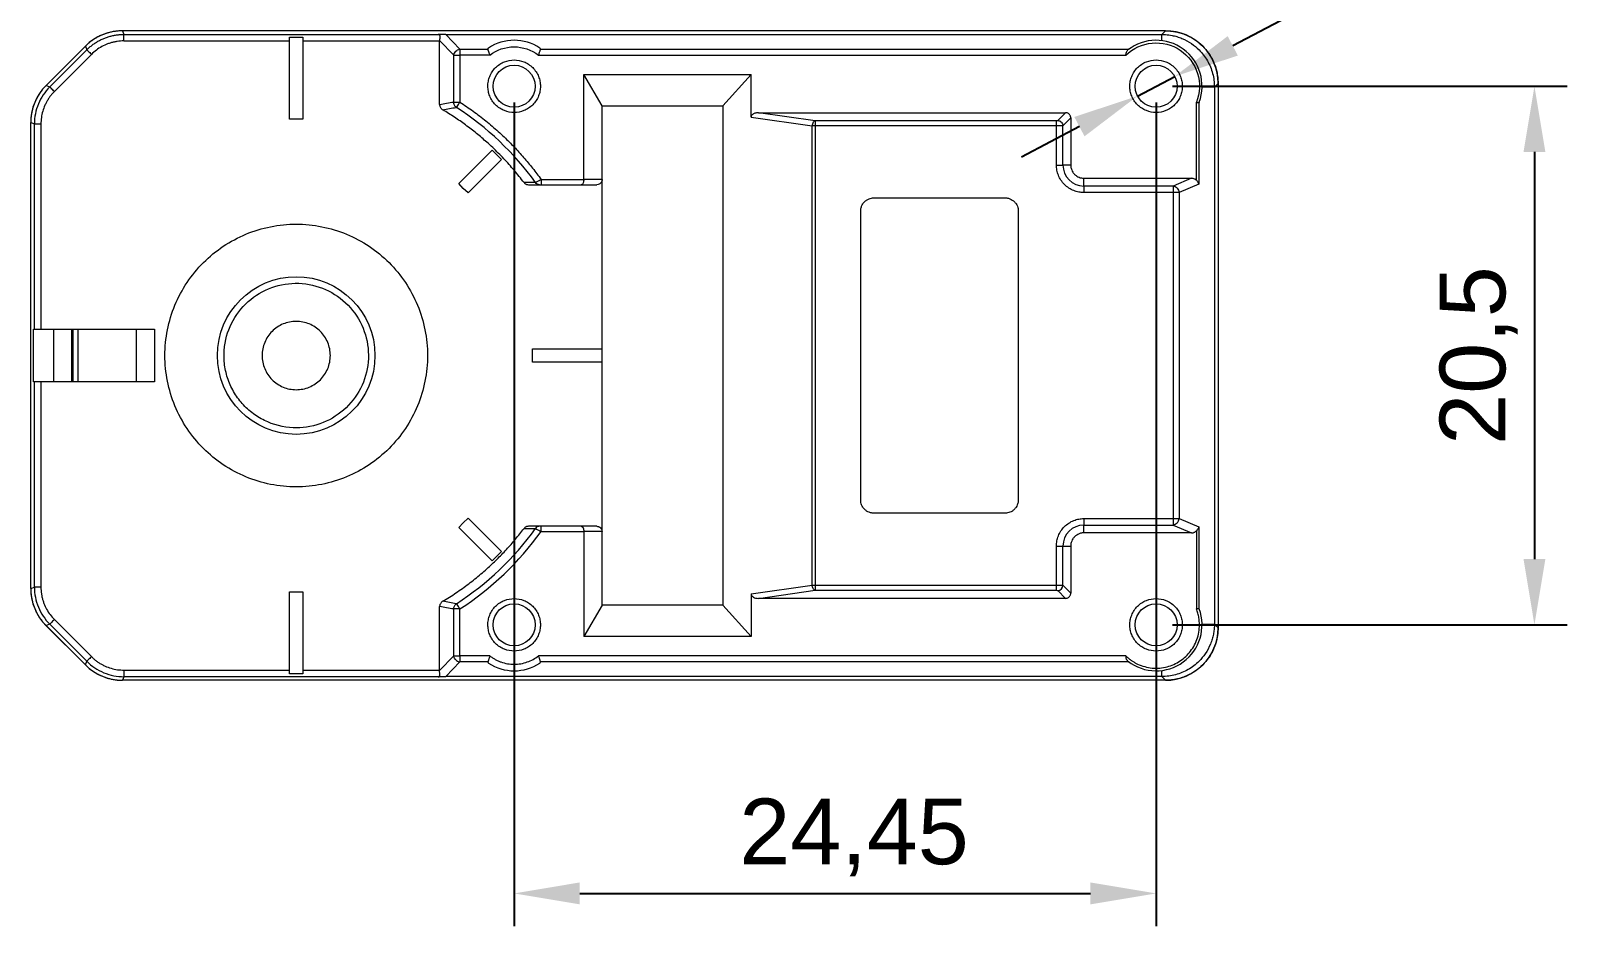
# Model space of a CAD drawing. Header units: millimetres. Extents: x 28 to 240, y 63 to 178.
# Drawn here: x 95.5 to 154, y 63.2 to 97.3 of the extents above; entities that cross this region are included whole.
import ezdxf

# ---------------------------------------------------------------- set-up
doc = ezdxf.new("R2010")
doc.units = ezdxf.units.MM
doc.layers.add('ly1', color=140, linetype='Continuous')
doc.styles.get("Standard").update_dxf_attribs({"font": 'arial.ttf'})
doc.dimstyles.new('ISO-25', dxfattribs={"dimtxt": 2.5, "dimasz": 2.5, "dimexe": 1.25, "dimexo": 0.625, "dimtad": 1, "dimtxsty": 'Standard', "dimcen": 2.5, "dimadec": 0, "dimazin": 0, "dimtfac": 1, "dimtmove": 0, "dimatfit": 3, "dimfxl": 1, "dimarcsym": 0})

# ---------------------------------------------------------------- blocks, each defined once
blk = doc.blocks.new('*D10')
at = {"layer": 'Defpoints', "color": 0, "transparency": 16777216}
for p in [(113.884, 95.189), (138.334, 95.189), (138.334, 64.467)]:
    blk.add_point(p, dxfattribs=at)
at = {"layer": 'ly1', "color": 0, "lineweight": -2, "transparency": 16777216}
for p, q in [((113.884, 94.564), (113.884, 63.217)), ((138.334, 94.564), (138.334, 63.217)), ((116.384, 64.467), (135.834, 64.467))]:
    blk.add_line(p, q, dxfattribs=at)
at = {"layer": 'ly1', "color": 0, "transparency": 16777216}
for points in [[(116.384, 64.884), (116.384, 64.05), (113.884, 64.467)], [(135.834, 64.884), (135.834, 64.05), (138.334, 64.467)]]:
    blk.add_solid(points, dxfattribs=at)
at = {"layer": 'ly1', "color": 0, "transparency": 16777216, "insert": (126.829, 66.594), "char_height": 2.5, "attachment_point": 5}
blk.add_mtext('24,45', dxfattribs=at)
blk = doc.blocks.new('*D11')
at = {"layer": 'Defpoints', "color": 0, "transparency": 16777216}
for p in [(138.334, 95.189), (138.334, 74.689), (152.744, 74.689)]:
    blk.add_point(p, dxfattribs=at)
at = {"layer": 'ly1', "color": 0, "lineweight": -2, "transparency": 16777216}
for p, q in [((138.959, 95.189), (153.994, 95.189)), ((152.744, 92.689), (152.744, 77.189)), ((138.959, 74.689), (153.994, 74.689))]:
    blk.add_line(p, q, dxfattribs=at)
at = {"layer": 'ly1', "color": 0, "transparency": 16777216}
for points in [[(152.328, 92.689), (153.161, 92.689), (152.744, 95.189)], [(152.328, 77.189), (153.161, 77.189), (152.744, 74.689)]]:
    blk.add_solid(points, dxfattribs=at)
at = {"layer": 'ly1', "color": 0, "transparency": 16777216, "insert": (150.617, 84.939), "char_height": 2.5, "attachment_point": 5, "rotation": 90}
blk.add_mtext('20,5', dxfattribs=at)
blk = doc.blocks.new('*D12')
at = {"layer": 'Defpoints', "color": 0, "transparency": 16777216}
for p in [(139.042, 95.562), (137.626, 94.817)]:
    blk.add_point(p, dxfattribs=at)
at = {"layer": 'ly1', "color": 0, "lineweight": -2, "transparency": 16777216}
for p, q in [((151.913, 102.339), (141.254, 96.727)), ((137.626, 94.817), (139.042, 95.562)), ((135.414, 93.652), (133.202, 92.487))]:
    blk.add_line(p, q, dxfattribs=at)
at = {"layer": 'ly1', "color": 0, "transparency": 16777216}
for points in [[(141.06, 97.095), (141.448, 96.358), (139.042, 95.562)], [(135.22, 94.02), (135.608, 93.283), (137.626, 94.817)]]:
    blk.add_solid(points, dxfattribs=at)
at = {"layer": 'ly1', "color": 0, "transparency": 16777216, "insert": (147.133, 102.273), "char_height": 2.5, "attachment_point": 5, "rotation": 27.76874}
blk.add_mtext('∅1,6', dxfattribs=at)

msp = doc.modelspace()

# ---------------------------------------------------------------- linework, layer by layer
at = {"color": 7, "linetype": 'Continuous', "lineweight": 15}
for p, q in [((98.967, 97.299), (99.023, 97.163)), ((138.694, 97.299), (98.967, 97.299)), ((99.023, 97.163), (110.986, 97.163)), ((99.023, 96.913), (99.023, 97.163)), ((111.277, 97.16), (111.815, 96.603)), ((111.277, 97.16), (138.555, 97.16)), ((138.555, 97.16), (138.694, 97.299)), ((138.555, 96.925), (138.555, 97.16)), ((96.058, 95.221), (97.552, 96.715)), ((96.06, 95.221), (97.553, 96.714)), ((96.196, 95.164), (97.609, 96.577)), ((97.553, 96.714), (97.609, 96.577)), ((99.023, 96.913), (105.334, 96.913)), ((105.334, 97.059), (105.834, 97.059)), ((105.334, 93.939), (105.334, 96.913)), ((105.834, 96.913), (111.045, 96.913)), ((105.834, 96.913), (105.834, 93.939)), ((111.045, 96.928), (111.583, 96.372)), ((111.045, 96.928), (111.045, 96.913)), ((111.045, 94.497), (111.045, 96.913)), ((111.815, 96.603), (112.885, 96.603)), ((114.883, 96.603), (137.302, 96.603)), ((97.786, 96.401), (96.373, 94.987)), ((111.583, 94.587), (111.583, 96.372)), ((111.675, 96.372), (111.815, 96.372)), ((111.815, 96.372), (111.815, 94.587)), ((112.961, 96.372), (111.815, 96.372)), ((114.807, 96.372), (137.183, 96.372)), ((116.534, 95.639), (122.909, 95.639)), ((116.534, 91.639), (116.534, 95.639)), ((117.234, 94.439), (116.534, 95.639)), ((121.834, 94.439), (122.909, 95.639)), ((122.909, 94.006), (122.909, 95.639)), ((96.06, 95.221), (96.196, 95.164)), ((140.554, 95.16), (140.084, 95.16)), ((140.554, 95.16), (140.694, 95.299)), ((140.554, 95.16), (140.554, 74.719)), ((140.694, 95.299), (140.694, 74.579)), ((140.696, 95.301), (140.696, 74.577)), ((117.234, 91.639), (117.234, 94.439)), ((117.234, 94.439), (121.834, 94.439)), ((121.834, 94.439), (121.834, 75.439)), ((139.867, 91.615), (139.867, 94.578)), ((139.959, 94.56), (139.959, 91.463)), ((95.472, 76.071), (95.472, 93.807)), ((95.61, 93.75), (95.474, 93.806)), ((95.474, 76.072), (95.474, 93.806)), ((95.86, 93.75), (95.61, 93.75)), ((95.61, 85.939), (95.61, 93.75)), ((95.86, 93.75), (95.86, 85.939)), ((105.834, 93.939), (105.334, 93.939)), ((122.909, 94.006), (125.229, 93.679)), ((125.354, 93.876), (123.186, 94.182)), ((123.186, 94.182), (134.887, 94.182)), ((125.229, 76.2), (125.229, 93.679)), ((134.539, 93.876), (125.354, 93.876)), ((125.354, 93.679), (125.354, 76.2)), ((134.539, 93.679), (125.354, 93.679)), ((134.539, 92.189), (134.539, 93.679)), ((134.887, 94.182), (134.588, 93.883)), ((134.785, 93.686), (135.084, 93.985)), ((134.785, 92.189), (134.785, 93.686)), ((135.084, 93.985), (135.084, 92.189)), ((111.774, 91.483), (113.044, 92.753)), ((113.044, 92.753), (113.398, 92.4)), ((113.398, 92.4), (112.128, 91.13)), ((134.539, 92.189), (134.785, 92.189)), ((135.084, 92.189), (134.785, 92.189)), ((111.948, 91.303), (111.774, 91.483)), ((112.128, 91.13), (111.948, 91.303)), ((114.912, 91.639), (116.534, 91.639)), ((114.912, 91.439), (116.439, 91.439)), ((116.439, 91.439), (117.034, 91.439)), ((117.234, 91.639), (116.534, 91.639)), ((117.234, 85.189), (117.234, 91.639)), ((135.584, 91.391), (135.584, 91.689)), ((135.584, 91.689), (139.681, 91.689)), ((138.98, 91.391), (135.584, 91.391)), ((135.584, 91.391), (135.584, 91.144)), ((139.681, 91.689), (138.98, 91.391)), ((138.98, 91.305), (138.98, 91.144)), ((139.959, 91.463), (139.211, 91.144)), ((127.584, 90.939), (132.584, 90.939)), ((138.98, 91.144), (135.584, 91.144)), ((138.98, 91.144), (138.98, 78.734)), ((139.211, 91.144), (139.211, 78.734)), ((127.084, 79.439), (127.084, 90.439)), ((133.084, 90.439), (133.084, 79.439)), ((95.579, 83.939), (95.579, 85.939)), ((95.579, 85.939), (95.61, 85.939)), ((95.86, 85.939), (100.184, 85.939)), ((96.349, 83.939), (96.349, 85.939)), ((97.038, 83.939), (97.038, 85.939)), ((97.084, 83.939), (97.084, 85.939)), ((97.284, 83.939), (97.284, 85.939)), ((99.484, 85.939), (99.484, 83.939)), ((100.184, 85.939), (100.184, 83.939)), ((114.584, 85.189), (117.234, 85.189)), ((114.584, 84.689), (114.584, 85.189)), ((117.234, 84.689), (117.234, 85.189)), ((117.234, 84.689), (114.584, 84.689)), ((117.234, 78.239), (117.234, 84.689)), ((95.61, 83.939), (95.579, 83.939)), ((95.61, 76.128), (95.61, 83.939)), ((95.86, 83.939), (95.86, 76.128)), ((100.184, 83.939), (95.86, 83.939)), ((111.774, 78.395), (111.948, 78.575)), ((111.948, 78.575), (112.128, 78.749)), ((112.128, 78.749), (113.398, 77.479)), ((116.439, 78.439), (114.912, 78.439)), ((114.912, 78.239), (114.912, 78.439)), ((117.034, 78.439), (116.439, 78.439)), ((132.584, 78.939), (127.584, 78.939)), ((135.584, 78.734), (138.98, 78.734)), ((135.584, 78.734), (135.584, 78.488)), ((135.584, 78.488), (138.98, 78.488)), ((135.584, 78.189), (135.584, 78.488)), ((138.98, 78.488), (139.681, 78.189)), ((139.211, 78.734), (139.959, 78.415)), ((113.044, 77.125), (111.774, 78.395)), ((114.912, 78.239), (116.534, 78.239)), ((116.534, 78.239), (116.534, 74.239)), ((117.234, 78.239), (116.534, 78.239)), ((117.234, 75.439), (117.234, 78.239)), ((139.681, 78.189), (135.584, 78.189)), ((139.867, 78.264), (139.867, 75.301)), ((139.959, 78.415), (139.959, 75.318)), ((113.398, 77.479), (113.044, 77.125)), ((134.539, 77.689), (134.785, 77.689)), ((134.539, 76.2), (134.539, 77.689)), ((134.785, 76.193), (134.785, 77.689)), ((134.785, 77.689), (135.084, 77.689)), ((135.084, 77.689), (135.084, 75.894)), ((95.474, 76.072), (95.61, 76.128)), ((95.86, 76.128), (95.61, 76.128)), ((122.909, 75.873), (125.229, 76.2)), ((125.354, 76.2), (125.354, 76.071)), ((125.354, 76.2), (134.539, 76.2)), ((134.539, 76.003), (134.539, 76.2)), ((135.084, 75.894), (134.785, 76.193)), ((105.334, 75.939), (105.834, 75.939)), ((105.334, 72.965), (105.334, 75.939)), ((105.834, 75.939), (105.834, 72.965)), ((122.909, 75.873), (122.909, 74.239)), ((123.186, 75.697), (125.354, 76.003)), ((134.887, 75.697), (123.186, 75.697)), ((125.354, 76.003), (134.539, 76.003)), ((134.588, 75.996), (134.887, 75.697)), ((111.045, 72.965), (111.045, 75.382)), ((111.583, 73.507), (111.583, 75.292)), ((111.815, 73.507), (111.815, 75.292)), ((117.234, 75.439), (116.534, 74.239)), ((121.834, 75.439), (117.234, 75.439)), ((122.909, 74.239), (121.834, 75.439)), ((97.552, 73.163), (96.058, 74.657)), ((96.196, 74.714), (96.06, 74.658)), ((97.553, 73.165), (96.06, 74.658)), ((97.609, 73.301), (96.196, 74.714)), ((96.373, 74.891), (97.786, 73.478)), ((140.084, 74.719), (140.554, 74.719)), ((140.694, 74.579), (140.554, 74.719)), ((122.909, 74.239), (116.534, 74.239)), ((97.553, 73.165), (97.609, 73.301)), ((111.045, 72.951), (111.583, 73.507)), ((111.815, 73.276), (111.277, 72.719)), ((112.961, 73.507), (111.815, 73.507)), ((112.885, 73.276), (111.815, 73.276)), ((137.183, 73.507), (114.807, 73.507)), ((137.302, 73.276), (114.883, 73.276)), ((138.696, 72.578), (98.966, 72.578)), ((99.023, 72.715), (98.967, 72.579)), ((138.694, 72.579), (98.967, 72.579)), ((99.023, 72.965), (105.334, 72.965)), ((99.023, 72.965), (99.023, 72.715)), ((110.986, 72.715), (99.023, 72.715)), ((105.834, 72.82), (105.334, 72.82)), ((105.834, 72.965), (111.045, 72.965)), ((111.045, 72.965), (111.045, 72.951)), ((138.555, 72.719), (111.277, 72.719)), ((138.555, 72.719), (138.555, 72.953)), ((138.555, 72.719), (138.694, 72.579))]:
    msp.add_line(p, q, dxfattribs=at)
at = {"color": 7, "linetype": 'Continuous', "lineweight": 15, "flags": 128}
for points in [[(97.609, 96.577), (97.613, 96.574), (97.623, 96.563), (97.64, 96.547), (97.662, 96.525), (97.688, 96.498), (97.719, 96.468), (97.752, 96.435), (97.786, 96.401)], [(96.373, 74.891), (96.338, 74.857), (96.306, 74.824), (96.275, 74.794), (96.249, 74.767), (96.227, 74.745), (96.21, 74.729), (96.2, 74.718), (96.196, 74.714)]]:
    msp.add_lwpolyline(points, dxfattribs=at)
at = {"color": 7, "linetype": 'Continuous', "lineweight": 15}
for centre, radius in [((113.884, 95.189), 0.8), ((138.334, 95.189), 0.8), ((105.584, 84.939), 3), ((113.884, 74.689), 0.8), ((138.334, 74.689), 0.8)]:
    msp.add_circle(centre, radius, dxfattribs=at)
for centre, radius, start, end in [((113.884, 95.189), 1.75, 56.12339, 123.87661), ((138.334, 95.189), 1.75, 339.65418, 127.82292), ((105.584, 84.939), 11.243, 35.86268, 57.14451), ((125.523, 93.656), 0.294, 148.68421, 175.65647), ((135.584, 92.189), 0.799, 180, 270), ((114.854, 78.252), 0.187, 90.48736, 147.53464), ((135.584, 77.689), 0.799, 90, 180), ((138.939, 78.751), 0.272, 316.92929, 356.3446), ((105.584, 84.939), 11.243, 302.85546, 324.13732), ((134.581, 76.2), 0.204, 271.99816, 358.00184), ((138.334, 74.689), 1.75, 232.17708, 20.34582), ((111.856, 73.547), 0.274, 224.73305, 261.32978), ((113.884, 74.689), 1.75, 236.12339, 303.87661)]:
    msp.add_arc(centre, radius, start, end, dxfattribs=at)
for centre, major_axis, ratio, start_param, end_param in [((98.966, 95.301), (-0.765, 1.848), 0.999955, 5.890502, 6.675869), ((138.696, 95.301), (1.414, 1.414), 0.999924, 5.497825, 7.068545), ((97.472, 93.807), (-1.848, 0.765), 0.999955, 5.890502, 6.675869), ((97.472, 76.071), (-1.848, -0.765), 0.999955, 5.890502, 6.675869), ((138.696, 74.578), (1.414, -1.414), 0.999924, 5.497825, 7.068545), ((98.966, 74.578), (-0.765, -1.848), 0.999955, 5.890502, 6.675869)]:
    msp.add_ellipse(centre, major_axis=major_axis, ratio=ratio, start_param=start_param, end_param=end_param, dxfattribs=at)
for points, knots in [([(98.967, 97.299), (98.919, 97.298), (98.824, 97.296), (98.682, 97.28), (98.541, 97.255), (98.403, 97.22), (98.267, 97.175), (98.135, 97.12), (98.008, 97.056), (97.885, 96.983), (97.767, 96.902), (97.656, 96.812), (97.587, 96.746), (97.553, 96.714)], [0, 0, 0, 0, 0.09091, 0.181819, 0.272728, 0.363637, 0.454546, 0.545454, 0.636363, 0.727272, 0.818181, 0.90909, 1, 1, 1, 1]), ([(97.609, 96.577), (97.643, 96.61), (97.712, 96.676), (97.824, 96.765), (97.941, 96.847), (98.064, 96.92), (98.192, 96.984), (98.324, 97.039), (98.459, 97.084), (98.598, 97.119), (98.738, 97.144), (98.88, 97.16), (98.976, 97.162), (99.023, 97.163)], [0, 0, 0, 0, 0.090913, 0.181825, 0.272735, 0.363646, 0.454555, 0.545464, 0.636372, 0.727279, 0.818187, 0.909093, 1, 1, 1, 1]), ([(110.986, 97.163), (110.996, 97.162), (111.014, 97.16), (111.03, 97.151), (111.039, 97.142), (111.044, 97.135), (111.051, 97.122), (111.057, 97.087), (111.051, 97.034), (111.046, 96.975), (111.045, 96.943), (111.045, 96.928)], [0, 0, 0, 0, 0.134717, 0.255492, 0.288986, 0.322582, 0.38909, 0.515518, 0.759584, 0.878669, 1, 1, 1, 1]), ([(111.277, 97.16), (111.265, 97.159), (111.241, 97.159), (111.207, 97.158), (111.172, 97.158), (111.134, 97.16), (111.088, 97.162), (111.036, 97.162), (111.003, 97.163), (110.986, 97.163)], [0, 0, 0, 0, 0.088195, 0.179554, 0.277317, 0.392991, 0.557249, 0.776162, 1, 1, 1, 1]), ([(138.555, 97.16), (138.599, 97.159), (138.73, 97.156), (138.922, 97.13), (139.132, 97.078), (139.385, 96.988), (139.677, 96.83), (139.948, 96.606), (140.145, 96.381), (140.291, 96.163), (140.407, 95.928), (140.491, 95.679), (140.544, 95.422), (140.551, 95.247), (140.554, 95.16)], [0, 0, 0, 0, 0.042938, 0.124961, 0.184087, 0.24994, 0.38056, 0.499752, 0.583125, 0.666499, 0.749873, 0.833247, 0.916623, 1, 1, 1, 1]), ([(138.694, 97.299), (138.746, 97.298), (138.848, 97.296), (138.999, 97.279), (139.16, 97.249), (139.334, 97.199), (139.569, 97.105), (139.838, 96.953), (140.116, 96.721), (140.348, 96.443), (140.499, 96.174), (140.594, 95.94), (140.65, 95.742), (140.687, 95.528), (140.692, 95.377), (140.694, 95.299)], [0, 0, 0, 0, 0.049444, 0.09758, 0.144682, 0.206455, 0.270169, 0.385967, 0.500021, 0.61391, 0.729873, 0.793429, 0.85536, 0.926277, 1, 1, 1, 1]), ([(99.023, 96.913), (98.981, 96.912), (98.896, 96.91), (98.77, 96.896), (98.645, 96.874), (98.522, 96.842), (98.364, 96.788), (98.176, 96.701), (97.967, 96.568), (97.846, 96.457), (97.786, 96.401)], [0, 0, 0, 0, 0.092891, 0.185058, 0.276992, 0.369187, 0.462132, 0.641989, 0.82007, 1, 1, 1, 1]), ([(111.583, 96.372), (111.591, 96.427), (111.619, 96.482), (111.703, 96.566), (111.759, 96.595), (111.815, 96.603)], [0, 0, 0, 0, 0.5, 0.5, 1, 1, 1, 1]), ([(111.815, 96.603), (111.815, 96.584), (111.815, 96.551), (111.815, 96.47), (111.815, 96.421), (111.815, 96.372)], [0, 0, 0, 0, 0.5, 0.5, 1, 1, 1, 1]), ([(112.909, 96.642), (112.9, 96.636), (112.884, 96.623), (112.884, 96.609), (112.885, 96.603)], [0, 0, 0, 0, 0.5273851, 1, 1, 1, 1]), ([(112.961, 96.372), (112.955, 96.388), (112.944, 96.421), (112.929, 96.467), (112.916, 96.507), (112.905, 96.54), (112.896, 96.567), (112.889, 96.588), (112.886, 96.598), (112.885, 96.603)], [0, 0, 0, 0, 0.174962, 0.33907, 0.492396, 0.635026, 0.76707, 0.888668, 1, 1, 1, 1]), ([(112.961, 96.372), (113.225, 96.577), (113.549, 96.689), (114.218, 96.689), (114.543, 96.577), (114.807, 96.372)], [0, 0, 0, 0, 0.5, 0.5, 1, 1, 1, 1]), ([(114.883, 96.603), (114.881, 96.596), (114.876, 96.581), (114.864, 96.546), (114.849, 96.499), (114.83, 96.439), (114.815, 96.395), (114.807, 96.372)], [0, 0, 0, 0, 0.158782, 0.337814, 0.537513, 0.758172, 1, 1, 1, 1]), ([(114.883, 96.603), (114.884, 96.607), (114.885, 96.616), (114.876, 96.629), (114.865, 96.638), (114.859, 96.642)], [0, 0, 0, 0, 0.3109052, 0.6408635, 1, 1, 1, 1]), ([(137.183, 96.372), (137.454, 96.635), (137.807, 96.798), (138.56, 96.867), (138.937, 96.771), (139.565, 96.351), (139.798, 96.039), (140.022, 95.318), (140.007, 94.929), (139.867, 94.578)], [0, 0, 0, 0, 0.25, 0.25, 0.5, 0.5, 0.75, 0.75, 1, 1, 1, 1]), ([(137.183, 96.372), (137.185, 96.387), (137.189, 96.416), (137.197, 96.456), (137.208, 96.497), (137.227, 96.539), (137.25, 96.561), (137.261, 96.572)], [0, 0, 0, 0, 0.190296, 0.356994, 0.500575, 0.759675, 1, 1, 1, 1]), ([(112.884, 95.189), (112.885, 95.221), (112.886, 95.284), (112.9, 95.377), (112.922, 95.468), (112.965, 95.592), (113.042, 95.742), (113.172, 95.901), (113.331, 96.031), (113.564, 96.152), (113.884, 96.214), (114.204, 96.152), (114.437, 96.031), (114.596, 95.901), (114.726, 95.742), (114.817, 95.565), (114.874, 95.378), (114.881, 95.252), (114.884, 95.189)], [0, 0, 0, 0, 0.030166, 0.060083, 0.090022, 0.12025, 0.185225, 0.25037, 0.315344, 0.38049, 0.500065, 0.619641, 0.684615, 0.749761, 0.814735, 0.87988, 0.939898, 1, 1, 1, 1]), ([(137.334, 95.189), (137.335, 95.221), (137.336, 95.284), (137.35, 95.377), (137.372, 95.468), (137.415, 95.592), (137.492, 95.742), (137.622, 95.901), (137.781, 96.031), (138.014, 96.152), (138.334, 96.214), (138.654, 96.152), (138.887, 96.031), (139.046, 95.901), (139.176, 95.742), (139.267, 95.565), (139.324, 95.378), (139.331, 95.252), (139.334, 95.189)], [0, 0, 0, 0, 0.030166, 0.060083, 0.090022, 0.12025, 0.185225, 0.25037, 0.315344, 0.38049, 0.500065, 0.619641, 0.684615, 0.749761, 0.814735, 0.87988, 0.939898, 1, 1, 1, 1]), ([(96.06, 95.221), (96.027, 95.186), (95.961, 95.117), (95.872, 95.006), (95.79, 94.889), (95.717, 94.766), (95.653, 94.638), (95.598, 94.506), (95.553, 94.37), (95.518, 94.232), (95.493, 94.091), (95.477, 93.949), (95.475, 93.854), (95.474, 93.806)], [0, 0, 0, 0, 0.09091, 0.181819, 0.272728, 0.363637, 0.454546, 0.545454, 0.636363, 0.727272, 0.818181, 0.90909, 1, 1, 1, 1]), ([(96.196, 95.164), (96.011, 94.979), (95.863, 94.757), (95.662, 94.274), (95.61, 94.012), (95.61, 93.75)], [0, 0, 0, 0, 0.5, 0.5, 1, 1, 1, 1]), ([(96.373, 94.987), (96.343, 94.957), (96.284, 94.895), (96.205, 94.796), (96.133, 94.692), (96.069, 94.582), (95.995, 94.432), (95.923, 94.238), (95.87, 93.997), (95.863, 93.832), (95.86, 93.75)], [0, 0, 0, 0, 0.092935, 0.185145, 0.277121, 0.369358, 0.462347, 0.64213, 0.820141, 1, 1, 1, 1]), ([(96.373, 94.987), (96.331, 95.029), (96.283, 95.077), (96.214, 95.146), (96.196, 95.164), (96.196, 95.164)], [0, 0, 0, 0, 0.5, 0.5, 1, 1, 1, 1]), ([(114.884, 95.189), (114.883, 95.158), (114.881, 95.095), (114.868, 95.002), (114.846, 94.91), (114.803, 94.786), (114.726, 94.636), (114.596, 94.477), (114.437, 94.347), (114.204, 94.227), (113.884, 94.165), (113.564, 94.227), (113.331, 94.347), (113.172, 94.477), (113.042, 94.636), (112.951, 94.814), (112.894, 95.001), (112.887, 95.126), (112.884, 95.189)], [0, 0, 0, 0, 0.030166, 0.060083, 0.090022, 0.12025, 0.185225, 0.25037, 0.315344, 0.38049, 0.500065, 0.619641, 0.684615, 0.749761, 0.814735, 0.87988, 0.939898, 1, 1, 1, 1]), ([(139.334, 95.189), (139.333, 95.158), (139.331, 95.095), (139.318, 95.002), (139.296, 94.91), (139.253, 94.786), (139.176, 94.636), (139.046, 94.477), (138.887, 94.347), (138.654, 94.227), (138.334, 94.165), (138.014, 94.227), (137.781, 94.347), (137.622, 94.477), (137.492, 94.636), (137.401, 94.814), (137.344, 95.001), (137.337, 95.126), (137.334, 95.189)], [0, 0, 0, 0, 0.0301662, 0.0600835, 0.0900217, 0.1202503, 0.1852247, 0.25037, 0.3153444, 0.3804898, 0.5000653, 0.6196409, 0.6846152, 0.7497605, 0.814735, 0.8798803, 0.9398985, 1, 1, 1, 1]), ([(111.045, 94.497), (111.135, 94.513), (111.314, 94.545), (111.493, 94.573), (111.583, 94.587)], [0, 0, 0, 0, 0.499008, 1, 1, 1, 1]), ([(111.045, 94.497), (111.046, 94.482), (111.048, 94.451), (111.063, 94.405), (111.087, 94.361), (111.121, 94.321), (111.15, 94.302), (111.165, 94.292)], [0, 0, 0, 0, 0.180731, 0.373515, 0.576415, 0.786429, 1, 1, 1, 1]), ([(111.165, 94.292), (111.251, 94.308), (111.423, 94.341), (111.596, 94.37), (111.684, 94.384)], [0, 0, 0, 0, 0.495595, 1, 1, 1, 1]), ([(114.26, 91.522), (114.199, 91.601), (114.078, 91.759), (113.887, 91.989), (113.691, 92.214), (113.489, 92.433), (113.281, 92.647), (113.067, 92.855), (112.792, 93.107), (112.451, 93.398), (112.038, 93.717), (111.61, 94.018), (111.314, 94.2), (111.165, 94.292)], [0, 0, 0, 0, 0.0715492, 0.1429694, 0.2143142, 0.2856375, 0.356993, 0.4284345, 0.5000158, 0.6251316, 0.7499752, 0.8748352, 1, 1, 1, 1]), ([(111.684, 94.384), (111.655, 94.406), (111.629, 94.437), (111.593, 94.508), (111.583, 94.549), (111.583, 94.587)], [0, 0, 0, 0, 0.5, 0.5, 1, 1, 1, 1]), ([(111.583, 94.587), (111.601, 94.587), (111.633, 94.587), (111.716, 94.587), (111.765, 94.587), (111.815, 94.587)], [0, 0, 0, 0, 0.5, 0.5, 1, 1, 1, 1]), ([(111.815, 94.587), (111.9, 94.531), (112.072, 94.418), (112.323, 94.241), (112.569, 94.058), (112.81, 93.868), (113.046, 93.671), (113.277, 93.469), (113.559, 93.207), (113.886, 92.882), (114.248, 92.485), (114.592, 92.072), (114.805, 91.784), (114.912, 91.639)], [0, 0, 0, 0, 0.071543, 0.142964, 0.214313, 0.285641, 0.357, 0.428441, 0.500015, 0.625125, 0.749975, 0.874842, 1, 1, 1, 1]), ([(139.867, 94.578), (139.876, 94.576), (139.894, 94.573), (139.918, 94.568), (139.936, 94.565), (139.95, 94.562), (139.956, 94.561), (139.959, 94.56)], [0, 0, 0, 0, 0.238784, 0.45816, 0.658117, 0.838696, 1, 1, 1, 1]), ([(139.975, 94.581), (139.972, 94.575), (139.968, 94.563), (139.962, 94.561), (139.959, 94.56)], [0, 0, 0, 0, 0.552302, 1, 1, 1, 1]), ([(123.186, 94.182), (123.162, 94.181), (123.117, 94.179), (123.055, 94.164), (123.004, 94.142), (122.965, 94.118), (122.935, 94.09), (122.913, 94.052), (122.91, 94.022), (122.909, 94.006)], [0, 0, 0, 0, 0.1971778, 0.3723928, 0.5262817, 0.6518171, 0.7495699, 0.869343, 1, 1, 1, 1]), ([(125.354, 93.876), (125.354, 93.868), (125.354, 93.843), (125.354, 93.772), (125.354, 93.725), (125.354, 93.679)], [0, 0, 0, 0, 0.5, 0.5, 1, 1, 1, 1]), ([(134.539, 93.679), (134.539, 93.725), (134.539, 93.772), (134.539, 93.843), (134.539, 93.868), (134.539, 93.876)], [0, 0, 0, 0, 0.5, 0.5, 1, 1, 1, 1]), ([(134.785, 93.686), (134.781, 93.685), (134.773, 93.684), (134.75, 93.683), (134.72, 93.682), (134.686, 93.681), (134.65, 93.68), (134.612, 93.679), (134.575, 93.679), (134.551, 93.679), (134.539, 93.679)], [0, 0, 0, 0, 0.148834, 0.2908608, 0.4260786, 0.554486, 0.676082, 0.7908662, 0.8988386, 1, 1, 1, 1]), ([(134.588, 93.883), (134.639, 93.881), (134.689, 93.86), (134.762, 93.787), (134.784, 93.737), (134.785, 93.686)], [0, 0, 0, 0, 0.5, 0.5, 1, 1, 1, 1]), ([(135.084, 93.985), (135.083, 93.999), (135.081, 94.029), (135.066, 94.071), (135.043, 94.109), (135.011, 94.14), (134.974, 94.164), (134.931, 94.179), (134.902, 94.181), (134.887, 94.182)], [0, 0, 0, 0, 0.14373, 0.286588, 0.428921, 0.571079, 0.713412, 0.85627, 1, 1, 1, 1]), ([(135.584, 91.144), (135.551, 91.145), (135.485, 91.147), (135.388, 91.161), (135.292, 91.184), (135.163, 91.229), (135.006, 91.309), (134.84, 91.445), (134.704, 91.611), (134.609, 91.797), (134.55, 91.992), (134.543, 92.124), (134.539, 92.189)], [0, 0, 0, 0, 0.060262, 0.120024, 0.179827, 0.240208, 0.370006, 0.50013, 0.629928, 0.760053, 0.879947, 1, 1, 1, 1]), ([(135.084, 92.189), (135.085, 92.168), (135.086, 92.126), (135.098, 92.065), (135.122, 91.992), (135.163, 91.913), (135.228, 91.833), (135.307, 91.768), (135.396, 91.723), (135.49, 91.694), (135.553, 91.691), (135.584, 91.689)], [0, 0, 0, 0, 0.080115, 0.159741, 0.240152, 0.369781, 0.500092, 0.629721, 0.760033, 0.87985, 1, 1, 1, 1]), ([(114.696, 91.526), (114.623, 91.525), (114.478, 91.524), (114.332, 91.523), (114.26, 91.522)], [0, 0, 0, 0, 0.505289, 1, 1, 1, 1]), ([(114.26, 91.522), (114.27, 91.511), (114.291, 91.487), (114.326, 91.465), (114.373, 91.445), (114.407, 91.441), (114.431, 91.439)], [0, 0, 0, 0, 0.2282713, 0.4902442, 0.6279301, 1, 1, 1, 1]), ([(114.696, 91.526), (114.701, 91.529), (114.711, 91.534), (114.74, 91.549), (114.783, 91.571), (114.842, 91.603), (114.888, 91.627), (114.912, 91.639)], [0, 0, 0, 0, 0.152952, 0.329366, 0.52932, 0.752857, 1, 1, 1, 1]), ([(114.852, 91.439), (114.823, 91.439), (114.792, 91.447), (114.736, 91.478), (114.712, 91.5), (114.696, 91.526)], [0, 0, 0, 0, 0.5, 0.5, 1, 1, 1, 1]), ([(114.912, 91.639), (114.912, 91.587), (114.912, 91.535), (114.912, 91.461), (114.912, 91.439), (114.912, 91.439)], [0, 0, 0, 0, 0.5, 0.5, 1, 1, 1, 1]), ([(116.534, 91.639), (116.534, 91.627), (116.533, 91.602), (116.528, 91.566), (116.52, 91.531), (116.505, 91.493), (116.48, 91.45), (116.454, 91.443), (116.439, 91.439)], [0, 0, 0, 0, 0.110723, 0.225295, 0.344497, 0.469019, 0.689363, 1, 1, 1, 1]), ([(117.234, 91.639), (117.233, 91.627), (117.232, 91.602), (117.221, 91.565), (117.203, 91.53), (117.172, 91.492), (117.118, 91.45), (117.065, 91.443), (117.034, 91.439)], [0, 0, 0, 0, 0.114767, 0.233259, 0.355944, 0.483245, 0.698909, 1, 1, 1, 1]), ([(138.98, 91.391), (139.038, 91.387), (139.095, 91.358), (139.18, 91.268), (139.207, 91.206), (139.211, 91.144)], [0, 0, 0, 0, 0.5, 0.5, 1, 1, 1, 1]), ([(139.681, 91.689), (139.699, 91.688), (139.734, 91.687), (139.783, 91.672), (139.829, 91.649), (139.854, 91.626), (139.867, 91.615)], [0, 0, 0, 0, 0.2618187, 0.5089931, 0.7515307, 1, 1, 1, 1]), ([(139.959, 91.463), (139.954, 91.48), (139.944, 91.508), (139.921, 91.548), (139.896, 91.583), (139.876, 91.605), (139.867, 91.615)], [0, 0, 0, 0, 0.314237, 0.534911, 0.784955, 1, 1, 1, 1]), ([(127.084, 90.439), (127.085, 90.46), (127.086, 90.502), (127.098, 90.564), (127.122, 90.636), (127.163, 90.716), (127.228, 90.795), (127.307, 90.86), (127.396, 90.906), (127.49, 90.934), (127.553, 90.938), (127.584, 90.939)], [0, 0, 0, 0, 0.080115, 0.159741, 0.240152, 0.369781, 0.500092, 0.629721, 0.760033, 0.87985, 1, 1, 1, 1]), ([(132.584, 90.939), (132.605, 90.939), (132.647, 90.937), (132.709, 90.925), (132.781, 90.901), (132.86, 90.86), (132.94, 90.795), (133.005, 90.716), (133.051, 90.627), (133.079, 90.534), (133.082, 90.471), (133.084, 90.439)], [0, 0, 0, 0, 0.080115, 0.159741, 0.240152, 0.369781, 0.500092, 0.629721, 0.760033, 0.87985, 1, 1, 1, 1]), ([(139.211, 91.144), (139.192, 91.144), (139.159, 91.144), (139.078, 91.144), (139.029, 91.144), (138.98, 91.144)], [0, 0, 0, 0, 0.5, 0.5, 1, 1, 1, 1]), ([(100.584, 84.939), (100.584, 85.594), (100.714, 86.248), (101.215, 87.457), (101.586, 88.012), (102.511, 88.938), (103.066, 89.308), (104.275, 89.809), (104.929, 89.939), (106.238, 89.939), (106.893, 89.809), (108.102, 89.308), (108.657, 88.938), (109.582, 88.012), (109.953, 87.457), (110.454, 86.248), (110.584, 85.594), (110.584, 84.939)], [0, 0, 0, 0, 0.125, 0.125, 0.25, 0.25, 0.375, 0.375, 0.5, 0.5, 0.625, 0.625, 0.75, 0.75, 0.875, 0.875, 1, 1, 1, 1]), ([(102.856, 85.283), (102.944, 85.987), (103.302, 86.629), (104.404, 87.523), (105.107, 87.739), (106.52, 87.62), (107.177, 87.29), (108.116, 86.226), (108.361, 85.533), (108.302, 84.116), (107.999, 83.446), (106.975, 82.463), (106.293, 82.189), (105.584, 82.189)], [0, 0, 0, 0, 0.166667, 0.166667, 0.333333, 0.333333, 0.5, 0.5, 0.666667, 0.666667, 0.833333, 0.833333, 1, 1, 1, 1]), ([(105.584, 86.239), (105.414, 86.239), (105.244, 86.205), (104.929, 86.075), (104.785, 85.979), (104.544, 85.738), (104.448, 85.594), (104.318, 85.28), (104.284, 85.109), (104.284, 84.769), (104.318, 84.599), (104.448, 84.285), (104.544, 84.14), (104.785, 83.9), (104.929, 83.803), (105.244, 83.673), (105.414, 83.639), (105.584, 83.639)], [0, 0, 0, 0, 0.125, 0.125, 0.25, 0.25, 0.375, 0.375, 0.5, 0.5, 0.625, 0.625, 0.75, 0.75, 0.875, 0.875, 1, 1, 1, 1]), ([(105.584, 83.639), (105.754, 83.639), (105.924, 83.673), (106.239, 83.803), (106.383, 83.9), (106.624, 84.14), (106.72, 84.285), (106.85, 84.599), (106.884, 84.769), (106.884, 85.109), (106.85, 85.28), (106.72, 85.594), (106.624, 85.738), (106.383, 85.979), (106.239, 86.075), (105.924, 86.205), (105.754, 86.239), (105.584, 86.239)], [0, 0, 0, 0, 0.125, 0.125, 0.25, 0.25, 0.375, 0.375, 0.5, 0.5, 0.625, 0.625, 0.75, 0.75, 0.875, 0.875, 1, 1, 1, 1]), ([(95.61, 85.939), (95.611, 85.939), (95.638, 85.939), (95.731, 85.939), (95.795, 85.939), (95.86, 85.939)], [0, 0, 0, 0, 0.5, 0.5, 1, 1, 1, 1]), ([(110.584, 84.939), (110.584, 84.285), (110.454, 83.631), (109.953, 82.421), (109.582, 81.867), (108.657, 80.941), (108.102, 80.57), (106.893, 80.069), (106.238, 79.939), (104.929, 79.939), (104.275, 80.069), (103.066, 80.57), (102.511, 80.941), (101.586, 81.867), (101.215, 82.421), (100.714, 83.631), (100.584, 84.285), (100.584, 84.939)], [0, 0, 0, 0, 0.125, 0.125, 0.25, 0.25, 0.375, 0.375, 0.5, 0.5, 0.625, 0.625, 0.75, 0.75, 0.875, 0.875, 1, 1, 1, 1]), ([(105.584, 82.189), (105.546, 82.19), (105.131, 82.195), (104.618, 82.328), (104.124, 82.603), (103.891, 82.765), (103.676, 82.952), (103.416, 83.229), (103.146, 83.623), (102.929, 84.152), (102.84, 84.62), (102.831, 84.962), (102.84, 85.152), (102.851, 85.246), (102.856, 85.283)], [0, 0, 0, 0, 0.024687, 0.26741, 0.328331, 0.38924, 0.450118, 0.511774, 0.633785, 0.755795, 0.877712, 0.938491, 0.97626, 1, 1, 1, 1]), ([(95.86, 83.939), (95.795, 83.939), (95.731, 83.939), (95.638, 83.939), (95.611, 83.939), (95.61, 83.939)], [0, 0, 0, 0, 0.5, 0.5, 1, 1, 1, 1]), ([(127.584, 78.939), (127.563, 78.94), (127.521, 78.941), (127.459, 78.954), (127.387, 78.977), (127.308, 79.018), (127.228, 79.083), (127.163, 79.163), (127.117, 79.252), (127.089, 79.345), (127.086, 79.408), (127.084, 79.439)], [0, 0, 0, 0, 0.080115, 0.159741, 0.240152, 0.369781, 0.500092, 0.629721, 0.760033, 0.87985, 1, 1, 1, 1]), ([(133.084, 79.439), (133.083, 79.418), (133.082, 79.376), (133.07, 79.315), (133.046, 79.242), (133.005, 79.163), (132.94, 79.083), (132.861, 79.018), (132.772, 78.973), (132.678, 78.944), (132.615, 78.941), (132.584, 78.939)], [0, 0, 0, 0, 0.080115, 0.159741, 0.240152, 0.369781, 0.500092, 0.629721, 0.760033, 0.87985, 1, 1, 1, 1]), ([(114.431, 78.439), (114.417, 78.438), (114.393, 78.437), (114.363, 78.429), (114.345, 78.422), (114.321, 78.411), (114.291, 78.392), (114.27, 78.367), (114.26, 78.356)], [0, 0, 0, 0, 0.2138937, 0.3723449, 0.4711361, 0.5090801, 0.7714815, 1, 1, 1, 1]), ([(116.439, 78.439), (116.445, 78.438), (116.458, 78.437), (116.475, 78.426), (116.488, 78.411), (116.499, 78.395), (116.514, 78.366), (116.53, 78.316), (116.533, 78.264), (116.534, 78.239)], [0, 0, 0, 0, 0.135997, 0.257316, 0.363986, 0.456052, 0.533592, 0.775942, 1, 1, 1, 1]), ([(117.034, 78.439), (117.047, 78.438), (117.073, 78.437), (117.107, 78.426), (117.136, 78.412), (117.159, 78.396), (117.191, 78.367), (117.225, 78.316), (117.231, 78.264), (117.234, 78.239)], [0, 0, 0, 0, 0.131594, 0.249312, 0.353165, 0.443176, 0.519388, 0.767965, 1, 1, 1, 1]), ([(134.539, 77.689), (134.54, 77.722), (134.542, 77.788), (134.556, 77.885), (134.579, 77.981), (134.623, 78.11), (134.704, 78.267), (134.84, 78.433), (135.006, 78.569), (135.192, 78.664), (135.387, 78.724), (135.518, 78.731), (135.584, 78.734)], [0, 0, 0, 0, 0.060262, 0.120024, 0.179827, 0.240208, 0.370006, 0.50013, 0.629928, 0.760053, 0.879947, 1, 1, 1, 1]), ([(138.98, 78.734), (138.98, 78.725), (138.98, 78.708), (138.98, 78.664), (138.98, 78.608), (138.98, 78.55), (138.981, 78.507), (138.98, 78.494), (138.98, 78.488)], [0, 0, 0, 0, 0.077959, 0.150093, 0.381725, 0.582014, 0.789658, 1, 1, 1, 1]), ([(138.98, 78.734), (139.029, 78.734), (139.078, 78.734), (139.159, 78.734), (139.192, 78.734), (139.211, 78.734)], [0, 0, 0, 0, 0.5, 0.5, 1, 1, 1, 1]), ([(111.165, 75.587), (111.25, 75.639), (111.42, 75.742), (111.67, 75.906), (111.915, 76.076), (112.155, 76.252), (112.391, 76.436), (112.621, 76.625), (112.903, 76.871), (113.23, 77.177), (113.593, 77.553), (113.939, 77.944), (114.153, 78.219), (114.26, 78.356)], [0, 0, 0, 0, 0.071549, 0.142969, 0.214314, 0.285637, 0.356993, 0.428435, 0.500016, 0.625132, 0.749975, 0.874835, 1, 1, 1, 1]), ([(114.26, 78.356), (114.332, 78.355), (114.478, 78.354), (114.623, 78.353), (114.696, 78.352)], [0, 0, 0, 0, 0.494712, 1, 1, 1, 1]), ([(114.696, 78.352), (114.7, 78.35), (114.708, 78.346), (114.728, 78.335), (114.763, 78.317), (114.823, 78.285), (114.88, 78.256), (114.912, 78.239)], [0, 0, 0, 0, 0.128901, 0.266841, 0.413698, 0.677561, 1, 1, 1, 1]), ([(135.584, 78.189), (135.563, 78.189), (135.521, 78.187), (135.459, 78.175), (135.387, 78.151), (135.308, 78.11), (135.228, 78.045), (135.163, 77.966), (135.117, 77.877), (135.089, 77.784), (135.086, 77.721), (135.084, 77.689)], [0, 0, 0, 0, 0.080115, 0.159741, 0.240152, 0.369781, 0.500092, 0.629721, 0.760033, 0.87985, 1, 1, 1, 1]), ([(139.681, 78.189), (139.696, 78.19), (139.726, 78.191), (139.769, 78.202), (139.806, 78.218), (139.839, 78.239), (139.858, 78.256), (139.867, 78.264)], [0, 0, 0, 0, 0.225072, 0.437218, 0.636791, 0.824214, 1, 1, 1, 1]), ([(139.959, 78.415), (139.955, 78.402), (139.946, 78.376), (139.927, 78.34), (139.906, 78.31), (139.886, 78.285), (139.873, 78.27), (139.867, 78.264)], [0, 0, 0, 0, 0.26191, 0.492723, 0.692543, 0.861539, 1, 1, 1, 1]), ([(95.61, 76.128), (95.61, 75.867), (95.662, 75.605), (95.862, 75.121), (96.011, 74.899), (96.196, 74.714)], [0, 0, 0, 0, 0.5, 0.5, 1, 1, 1, 1]), ([(95.86, 76.128), (95.861, 76.086), (95.863, 76.001), (95.877, 75.875), (95.9, 75.75), (95.932, 75.628), (95.985, 75.469), (96.072, 75.281), (96.205, 75.072), (96.317, 74.952), (96.373, 74.891)], [0, 0, 0, 0, 0.092891, 0.185058, 0.276992, 0.369187, 0.462132, 0.641989, 0.82007, 1, 1, 1, 1]), ([(125.354, 76.003), (125.324, 76.009), (125.294, 76.033), (125.249, 76.105), (125.233, 76.152), (125.229, 76.2)], [0, 0, 0, 0, 0.5, 0.5, 1, 1, 1, 1]), ([(134.539, 76.2), (134.555, 76.2), (134.588, 76.2), (134.638, 76.199), (134.687, 76.198), (134.732, 76.197), (134.768, 76.195), (134.78, 76.193), (134.785, 76.193)], [0, 0, 0, 0, 0.13657, 0.285185, 0.445843, 0.618536, 0.803259, 1, 1, 1, 1]), ([(95.474, 76.072), (95.475, 76.024), (95.477, 75.929), (95.493, 75.787), (95.518, 75.647), (95.553, 75.508), (95.598, 75.373), (95.653, 75.241), (95.717, 75.113), (95.79, 74.99), (95.872, 74.873), (95.961, 74.761), (96.027, 74.692), (96.06, 74.658)], [0, 0, 0, 0, 0.09091, 0.181819, 0.272728, 0.363637, 0.454546, 0.545454, 0.636363, 0.727272, 0.818181, 0.90909, 1, 1, 1, 1]), ([(111.165, 75.587), (111.153, 75.579), (111.128, 75.562), (111.098, 75.531), (111.074, 75.495), (111.057, 75.458), (111.047, 75.42), (111.046, 75.394), (111.045, 75.382)], [0, 0, 0, 0, 0.178127, 0.354208, 0.526143, 0.692003, 0.85027, 1, 1, 1, 1]), ([(111.684, 75.494), (111.596, 75.509), (111.423, 75.538), (111.251, 75.571), (111.165, 75.587)], [0, 0, 0, 0, 0.504575, 1, 1, 1, 1]), ([(111.684, 75.494), (111.691, 75.483), (111.709, 75.456), (111.756, 75.383), (111.785, 75.337), (111.815, 75.292)], [0, 0, 0, 0, 0.5, 0.5, 1, 1, 1, 1]), ([(112.884, 74.689), (112.885, 74.721), (112.886, 74.784), (112.9, 74.877), (112.922, 74.968), (112.965, 75.092), (113.042, 75.242), (113.172, 75.401), (113.331, 75.531), (113.564, 75.652), (113.884, 75.714), (114.204, 75.652), (114.437, 75.531), (114.596, 75.401), (114.726, 75.242), (114.817, 75.065), (114.874, 74.878), (114.881, 74.752), (114.884, 74.689)], [0, 0, 0, 0, 0.030166, 0.060083, 0.090022, 0.12025, 0.185225, 0.25037, 0.315344, 0.38049, 0.500065, 0.619641, 0.684615, 0.749761, 0.814735, 0.87988, 0.939898, 1, 1, 1, 1]), ([(122.909, 75.873), (122.91, 75.862), (122.911, 75.841), (122.921, 75.812), (122.938, 75.785), (122.965, 75.76), (123.013, 75.731), (123.087, 75.703), (123.151, 75.699), (123.186, 75.697)], [0, 0, 0, 0, 0.088962, 0.171787, 0.251128, 0.348844, 0.474423, 0.712844, 1, 1, 1, 1]), ([(134.887, 75.697), (134.902, 75.698), (134.931, 75.7), (134.974, 75.715), (135.011, 75.738), (135.043, 75.77), (135.066, 75.807), (135.081, 75.85), (135.083, 75.879), (135.084, 75.894)], [0, 0, 0, 0, 0.14373, 0.286588, 0.428921, 0.571079, 0.713412, 0.85627, 1, 1, 1, 1]), ([(137.334, 74.689), (137.335, 74.721), (137.336, 74.784), (137.35, 74.877), (137.372, 74.968), (137.415, 75.092), (137.492, 75.242), (137.622, 75.401), (137.781, 75.531), (138.014, 75.652), (138.334, 75.714), (138.654, 75.652), (138.887, 75.531), (139.046, 75.401), (139.176, 75.242), (139.267, 75.065), (139.324, 74.878), (139.331, 74.752), (139.334, 74.689)], [0, 0, 0, 0, 0.030166, 0.060083, 0.090022, 0.12025, 0.185225, 0.25037, 0.315344, 0.38049, 0.500065, 0.619641, 0.684615, 0.749761, 0.814735, 0.87988, 0.939898, 1, 1, 1, 1]), ([(111.583, 75.292), (111.493, 75.306), (111.314, 75.333), (111.135, 75.366), (111.045, 75.382)], [0, 0, 0, 0, 0.5011888, 1, 1, 1, 1]), ([(111.815, 75.292), (111.765, 75.292), (111.716, 75.292), (111.633, 75.292), (111.601, 75.292), (111.583, 75.292)], [0, 0, 0, 0, 0.5, 0.5, 1, 1, 1, 1]), ([(137.183, 73.507), (137.21, 73.482), (137.263, 73.432), (137.348, 73.365), (137.437, 73.303), (137.531, 73.247), (137.681, 73.169), (137.897, 73.089), (138.182, 73.038), (138.473, 73.036), (138.842, 73.101), (139.268, 73.292), (139.607, 73.612), (139.808, 73.929), (139.918, 74.197), (139.98, 74.481), (139.989, 74.735), (139.966, 74.952), (139.929, 75.13), (139.887, 75.243), (139.867, 75.301)], [0, 0, 0, 0, 0.024384, 0.048616, 0.072805, 0.097056, 0.121476, 0.185818, 0.250276, 0.314618, 0.379077, 0.500019, 0.620961, 0.685303, 0.749761, 0.814103, 0.878561, 0.919098, 0.959412, 1, 1, 1, 1]), ([(139.867, 75.301), (139.876, 75.302), (139.894, 75.306), (139.919, 75.31), (139.937, 75.314), (139.951, 75.316), (139.956, 75.318), (139.959, 75.318)], [0, 0, 0, 0, 0.2455013, 0.4682018, 0.6681348, 0.8453642, 1, 1, 1, 1]), ([(139.975, 75.298), (139.972, 75.304), (139.968, 75.315), (139.962, 75.317), (139.959, 75.318)], [0, 0, 0, 0, 0.559639, 1, 1, 1, 1]), ([(114.884, 74.689), (114.883, 74.658), (114.881, 74.595), (114.868, 74.502), (114.846, 74.41), (114.803, 74.286), (114.726, 74.136), (114.596, 73.977), (114.437, 73.847), (114.204, 73.727), (113.884, 73.665), (113.564, 73.727), (113.331, 73.847), (113.172, 73.977), (113.042, 74.136), (112.951, 74.314), (112.894, 74.501), (112.887, 74.626), (112.884, 74.689)], [0, 0, 0, 0, 0.030166, 0.060083, 0.090022, 0.12025, 0.185225, 0.25037, 0.315344, 0.38049, 0.500065, 0.619641, 0.684615, 0.749761, 0.814735, 0.87988, 0.939898, 1, 1, 1, 1]), ([(139.334, 74.689), (139.333, 74.658), (139.331, 74.595), (139.318, 74.502), (139.296, 74.41), (139.253, 74.286), (139.176, 74.136), (139.046, 73.977), (138.887, 73.847), (138.654, 73.727), (138.334, 73.665), (138.014, 73.727), (137.781, 73.847), (137.622, 73.977), (137.492, 74.136), (137.401, 74.314), (137.344, 74.501), (137.337, 74.626), (137.334, 74.689)], [0, 0, 0, 0, 0.030166, 0.060083, 0.090022, 0.12025, 0.185225, 0.25037, 0.315344, 0.38049, 0.500065, 0.619641, 0.684615, 0.749761, 0.814735, 0.87988, 0.939898, 1, 1, 1, 1]), ([(140.554, 74.719), (140.554, 74.693), (140.553, 74.623), (140.543, 74.492), (140.519, 74.327), (140.472, 74.141), (140.383, 73.888), (140.224, 73.595), (140, 73.325), (139.775, 73.127), (139.557, 72.982), (139.322, 72.866), (139.073, 72.782), (138.816, 72.729), (138.642, 72.722), (138.555, 72.719)], [0, 0, 0, 0, 0.025, 0.06671, 0.125124, 0.184123, 0.250227, 0.381363, 0.500085, 0.583403, 0.666721, 0.750039, 0.833359, 0.916679, 1, 1, 1, 1]), ([(140.694, 74.579), (140.693, 74.527), (140.691, 74.425), (140.674, 74.274), (140.644, 74.113), (140.594, 73.939), (140.499, 73.704), (140.348, 73.435), (140.116, 73.157), (139.838, 72.926), (139.569, 72.774), (139.334, 72.679), (139.137, 72.623), (138.923, 72.586), (138.771, 72.582), (138.694, 72.579)], [0, 0, 0, 0, 0.049444, 0.09758, 0.144682, 0.206455, 0.270169, 0.385967, 0.500021, 0.61391, 0.729873, 0.793429, 0.85536, 0.926277, 1, 1, 1, 1]), ([(97.553, 73.165), (97.587, 73.132), (97.656, 73.066), (97.767, 72.977), (97.885, 72.895), (98.008, 72.822), (98.135, 72.758), (98.267, 72.704), (98.403, 72.659), (98.541, 72.623), (98.682, 72.598), (98.824, 72.582), (98.919, 72.58), (98.967, 72.579)], [0, 0, 0, 0, 0.09091, 0.181819, 0.272728, 0.363637, 0.454546, 0.545454, 0.636363, 0.727272, 0.818181, 0.90909, 1, 1, 1, 1]), ([(97.786, 73.478), (97.744, 73.437), (97.696, 73.388), (97.627, 73.319), (97.61, 73.302), (97.609, 73.301)], [0, 0, 0, 0, 0.5, 0.5, 1, 1, 1, 1]), ([(97.609, 73.301), (97.794, 73.116), (98.016, 72.968), (98.5, 72.768), (98.762, 72.715), (99.023, 72.715)], [0, 0, 0, 0, 0.5, 0.5, 1, 1, 1, 1]), ([(97.786, 73.478), (97.817, 73.448), (97.878, 73.39), (97.977, 73.31), (98.081, 73.238), (98.191, 73.174), (98.341, 73.1), (98.535, 73.029), (98.777, 72.975), (98.941, 72.969), (99.023, 72.965)], [0, 0, 0, 0, 0.092935, 0.185145, 0.277121, 0.369358, 0.462347, 0.64213, 0.820141, 1, 1, 1, 1]), ([(111.583, 73.507), (111.601, 73.507), (111.633, 73.507), (111.716, 73.507), (111.765, 73.507), (111.815, 73.507)], [0, 0, 0, 0, 0.5, 0.5, 1, 1, 1, 1]), ([(111.815, 73.507), (111.815, 73.458), (111.815, 73.409), (111.815, 73.327), (111.815, 73.295), (111.815, 73.276)], [0, 0, 0, 0, 0.5, 0.5, 1, 1, 1, 1]), ([(112.885, 73.276), (112.884, 73.272), (112.883, 73.263), (112.891, 73.249), (112.903, 73.241), (112.909, 73.236)], [0, 0, 0, 0, 0.3109052, 0.6408635, 1, 1, 1, 1]), ([(112.961, 73.507), (112.956, 73.491), (112.945, 73.461), (112.93, 73.417), (112.917, 73.378), (112.906, 73.343), (112.897, 73.315), (112.89, 73.292), (112.886, 73.281), (112.885, 73.276)], [0, 0, 0, 0, 0.162857, 0.319095, 0.468634, 0.611438, 0.747528, 0.876993, 1, 1, 1, 1]), ([(112.961, 73.507), (112.993, 73.483), (113.058, 73.435), (113.162, 73.373), (113.27, 73.319), (113.424, 73.257), (113.628, 73.203), (113.884, 73.182), (114.14, 73.203), (114.383, 73.268), (114.61, 73.367), (114.741, 73.46), (114.807, 73.507)], [0, 0, 0, 0, 0.060926, 0.121487, 0.182081, 0.243104, 0.371468, 0.500097, 0.62846, 0.757089, 0.878479, 1, 1, 1, 1]), ([(114.807, 73.507), (114.813, 73.49), (114.824, 73.457), (114.839, 73.412), (114.852, 73.372), (114.863, 73.338), (114.872, 73.311), (114.879, 73.29), (114.882, 73.281), (114.883, 73.276)], [0, 0, 0, 0, 0.174962, 0.33907, 0.492396, 0.635026, 0.76707, 0.888668, 1, 1, 1, 1]), ([(114.859, 73.236), (114.868, 73.243), (114.884, 73.255), (114.884, 73.269), (114.883, 73.276)], [0, 0, 0, 0, 0.527385, 1, 1, 1, 1]), ([(137.261, 73.307), (137.253, 73.314), (137.238, 73.327), (137.22, 73.355), (137.204, 73.391), (137.192, 73.442), (137.186, 73.484), (137.183, 73.507)], [0, 0, 0, 0, 0.156359, 0.319829, 0.49282, 0.72022, 1, 1, 1, 1]), ([(110.986, 72.715), (110.996, 72.716), (111.014, 72.718), (111.043, 72.735), (111.056, 72.767), (111.053, 72.815), (111.05, 72.858), (111.045, 72.906), (111.045, 72.937), (111.045, 72.951)], [0, 0, 0, 0, 0.141839, 0.25498, 0.51247, 0.608945, 0.758401, 0.895409, 1, 1, 1, 1]), ([(110.986, 72.715), (111.002, 72.716), (111.033, 72.716), (111.083, 72.717), (111.128, 72.718), (111.173, 72.72), (111.22, 72.72), (111.258, 72.719), (111.277, 72.719)], [0, 0, 0, 0, 0.209891, 0.414403, 0.587707, 0.70965, 0.861393, 1, 1, 1, 1])]:
    msp.add_open_spline(points, degree=3, knots=knots, dxfattribs=at)
for points in [[(105.334, 96.913), (105.334, 96.965), (105.334, 97.017), (105.334, 97.059)], [(105.834, 97.059), (105.834, 97.017), (105.834, 96.965), (105.834, 96.913)], [(111.583, 96.372), (111.601, 96.372), (111.633, 96.372), (111.675, 96.372)], [(111.732, 94.459), (111.709, 94.423), (111.691, 94.396), (111.684, 94.384)], [(111.815, 94.587), (111.785, 94.541), (111.756, 94.495), (111.732, 94.459)], [(125.354, 93.679), (125.309, 93.679), (125.264, 93.679), (125.229, 93.679)], [(125.271, 93.809), (125.294, 93.845), (125.324, 93.869), (125.354, 93.876)], [(134.588, 93.883), (134.584, 93.879), (134.562, 93.876), (134.539, 93.876)], [(114.431, 91.439), (114.573, 91.439), (114.713, 91.439), (114.852, 91.439)], [(114.852, 91.439), (114.859, 91.439), (114.885, 91.439), (114.912, 91.439)], [(138.98, 91.391), (138.98, 91.38), (138.98, 91.35), (138.98, 91.305)], [(114.852, 78.439), (114.713, 78.439), (114.573, 78.439), (114.431, 78.439)], [(114.912, 78.439), (114.885, 78.439), (114.859, 78.439), (114.852, 78.439)], [(139.138, 78.565), (139.095, 78.52), (139.038, 78.492), (138.98, 78.488)], [(111.815, 75.292), (113.019, 76.069), (114.076, 77.075), (114.912, 78.239)], [(125.229, 76.2), (125.264, 76.2), (125.309, 76.2), (125.354, 76.2)], [(111.611, 75.406), (111.628, 75.441), (111.655, 75.472), (111.684, 75.494)], [(125.354, 76.071), (125.354, 76.036), (125.354, 76.011), (125.354, 76.003)], [(134.539, 76.003), (134.562, 76.003), (134.584, 76), (134.588, 75.996)], [(111.583, 75.292), (111.583, 75.33), (111.593, 75.37), (111.611, 75.406)], [(111.661, 73.354), (111.619, 73.396), (111.591, 73.451), (111.583, 73.507)], [(105.334, 72.82), (105.334, 72.862), (105.334, 72.914), (105.334, 72.965)], [(105.834, 72.965), (105.834, 72.914), (105.834, 72.862), (105.834, 72.82)]]:
    msp.add_open_spline(points, degree=3, dxfattribs=at)

# ---------------------------------------------------------------- dimensions: what is measured, and where the dimension line sits
at = {"layer": 'ly1'}
dim = msp.add_diameter_dim_2p(p1=(137.626, 94.817), p2=(139.042, 95.562), dimstyle='ISO-25', dxfattribs=at)
dim.commit()
dim.dimension.update_dxf_attribs({"geometry": '*D12', "text_midpoint": (148.144, 100.354), "dimtype": 163})
dim = msp.add_linear_dim(base=(138.334, 64.467), p1=(113.884, 95.189), p2=(138.334, 95.189), dimstyle='ISO-25', dxfattribs=at)
dim.commit()
dim.dimension.update_dxf_attribs({"geometry": '*D10', "text_midpoint": (126.829, 64.467), "dimtype": 160})
dim = msp.add_linear_dim(base=(152.744, 74.689), p1=(138.334, 95.189), p2=(138.334, 74.689), angle=90, dimstyle='ISO-25', dxfattribs=at)
dim.commit()
dim.dimension.update_dxf_attribs({"geometry": '*D11', "text_midpoint": (150.617, 84.939)})

doc.saveas('drawing.dxf')
